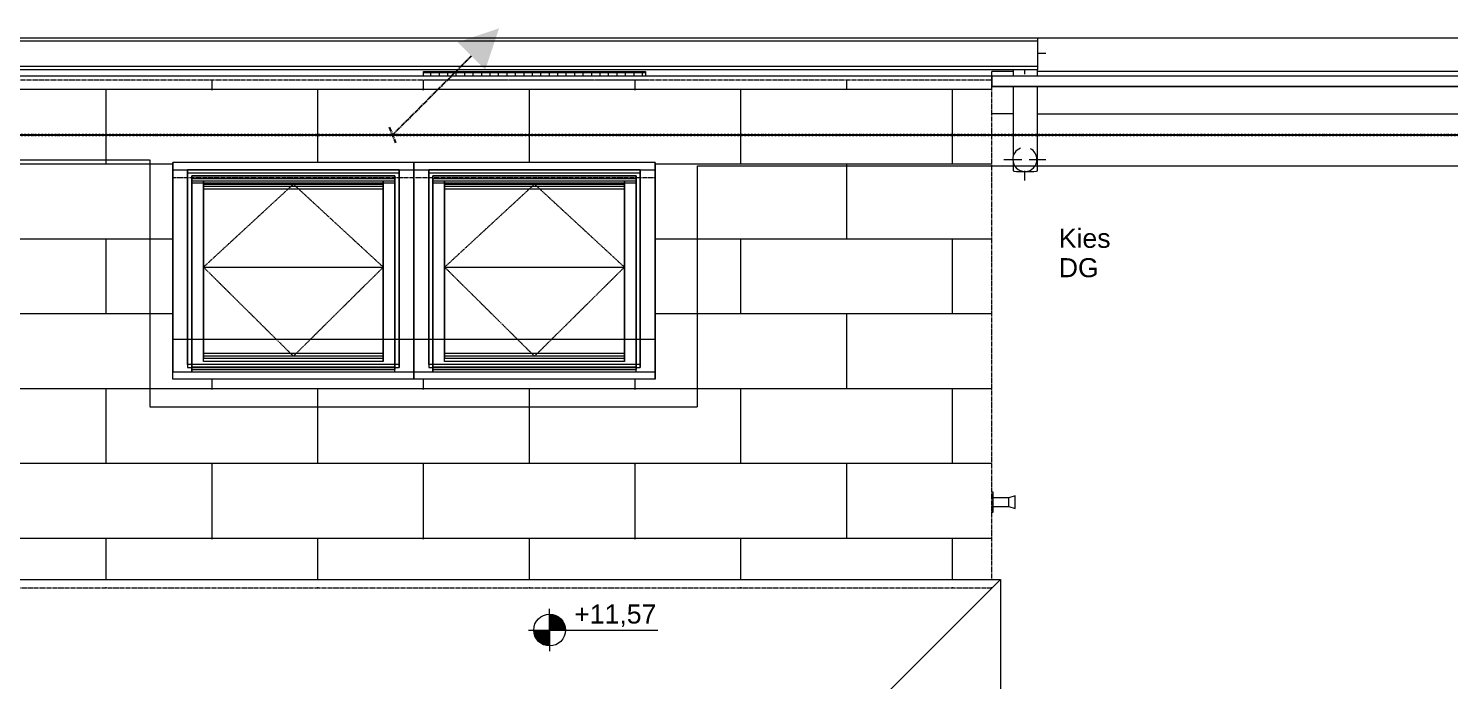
# Model space of a CAD drawing. Header units: millimetres. Extents: x -16605 to 28644, y -13270 to 28283.
# Drawn here: x 15017 to 21735, y 12871 to 15953 of the extents above; entities that cross this region are included whole.
import ezdxf
from ezdxf.enums import TextEntityAlignment as Align

# ---------------------------------------------------------------- set-up
doc = ezdxf.new("R2010")
doc.units = ezdxf.units.MM
for name, pattern in [('ACAD_ISO08W100', [36, 24, -3, 6, -3]), ('Strich Punkt Mittel', [0.015875, 0.00635, -0.004763, 0, -0.004763]), ('Verdeckt', [0.003, 0.002, -0.001]), ('Verdeckt Oben', [0.00225, 0.0015, -0.00075]), ('Verdeckt Unten', [0.005, 0.003, -0.002])]:
    doc.linetypes.add(name, pattern=pattern)
for name, color, linetype, lineweight in [('A-FLOR-HRAL', 11, 'Continuous', 5), ('A-ROOF-OTLN', 132, 'Continuous', 5), ('A-ROOF-PATT', 132, 'Continuous', 13), ('A_2D', 7, 'Continuous', 5), ('A_Dach', 7, 'Continuous', 13), ('A_Decken', 8, 'Continuous', 13), ('A_Fenster', 7, 'Continuous', 13), ('A_Gelaender', 7, 'Continuous', 13), ('A_Raeume', 7, 'Continuous', 13), ('A_Raster_', 1, 'Continuous', 9), ('A_Waende', 7, 'Continuous', 13), ('G-ANNO-DIMS_', 111, 'Continuous', 9), ('HT_E-Gesamt', 2, 'Continuous', 13), ('M-EQPM', 50, 'Continuous', 5), ('P-PIPE', 3, 'Continuous', 5), ('P-PIPE-CNTR', 3, 'Continuous', 5), ('Text', 250, 'Continuous', 9)]:
    doc.layers.add(name, color=color, linetype=linetype, lineweight=lineweight)
doc.layers.add('E_ERDUNG', color=150, linetype='ACAD_ISO08W100', true_color=0x0f87ff)
doc.styles.add('Arial_1', font='arial.ttf', dxfattribs={"height": 0.09})
doc.styles.add('ET_LEGENDE - Wohnung$0$ROMANS', font='romans.shx', dxfattribs={"width": 0.6})

# ---------------------------------------------------------------- blocks, each defined once
blk = doc.blocks.new('Geländer - Geländer-3410059-263_PP_DDS_BT1')
at = {"layer": 'A_Gelaender', "lineweight": 5}
for p, q in [((39.4427, 87.838), (39.4427, 87.858)), ((39.5434, 87.858), (39.4427, 87.858)), ((42.6827, 87.858), (39.6577, 87.858))]:
    blk.add_line(p, q, dxfattribs=at)
blk = doc.blocks.new('Typ des oberen Holms - Oberer Geländerholm_Innen_-3410094-263_PP_DDS_BT1')
at = {"layer": 'A_Gelaender', "lineweight": 5}
for p, q in [((39.4427, 87.788), (39.4427, 87.838)), ((39.4427, 87.838), (42.6827, 87.838)), ((42.6327, 87.788), (39.4427, 87.788))]:
    blk.add_line(p, q, dxfattribs=at)
blk = doc.blocks.new('Typ des oberen Holms - Oberer Geländerholm_Innen_-V4-263_PP_DDS_BT1')
at = {"layer": 'A_Gelaender', "lineweight": 5}
for p, q in [((39.4427, 87.838), (39.4427, 87.788)), ((39.4427, 87.838), (42.6827, 87.838)), ((39.4427, 87.788), (42.6327, 87.788))]:
    blk.add_line(p, q, dxfattribs=at)
blk = doc.blocks.new('Fens_Dach_1tlg1 - KF_1140X1400-V8-263_PP_DDS_BT1')
at = {"layer": 'A_Fenster'}
for p, q in [((37.8502, 87.4287), (36.7102, 87.4287)), ((36.7102, 87.4287), (36.7102, 86.4388)), ((36.7102, 87.3934), (36.7102, 87.4287)), ((37.8502, 86.4388), (37.8502, 87.4287)), ((37.8502, 87.4287), (37.8502, 87.3934)), ((36.7102, 86.4034), (36.7102, 87.3934)), ((36.7102, 87.3934), (36.7802, 87.3934)), ((36.7802, 87.3934), (37.7802, 87.3934)), ((36.7802, 86.4741), (36.7802, 87.3934)), ((36.7802, 87.3934), (36.7802, 87.3792)), ((37.7802, 87.3934), (36.7802, 87.3934)), ((36.7802, 87.3792), (36.7802, 86.46)), ((36.7802, 87.3792), (37.7802, 87.3792)), ((36.8002, 86.4741), (36.8002, 87.3651)), ((36.8002, 87.3651), (37.7602, 87.3651)), ((36.8002, 87.3297), (36.8002, 87.3651)), ((36.8002, 86.4741), (36.8002, 87.3651)), ((36.8002, 87.3651), (36.8002, 87.3403)), ((37.7602, 87.3651), (36.8002, 87.3651)), ((36.8002, 87.3403), (36.8002, 86.4741)), ((36.8552, 87.3403), (36.8002, 87.3403)), ((36.8552, 87.3258), (36.8552, 87.3403)), ((37.7052, 87.3403), (36.8552, 87.3403)), ((36.8552, 87.3403), (36.8552, 86.5271)), ((37.7052, 87.3403), (36.8552, 87.3403)), ((37.7602, 87.3403), (37.7052, 87.3403)), ((37.7052, 87.3403), (37.7052, 87.3258)), ((37.7052, 86.5271), (37.7052, 87.3403)), ((37.7602, 87.3651), (37.7602, 86.4741)), ((37.7602, 87.3651), (37.7602, 87.3297)), ((37.7602, 87.3651), (37.7602, 86.4741)), ((37.7602, 87.3403), (37.7602, 87.3651)), ((37.7602, 86.4741), (37.7602, 87.3403)), ((37.7802, 87.3934), (37.8502, 87.3934)), ((37.7802, 87.3934), (37.7802, 86.4741)), ((37.7802, 87.3792), (37.7802, 87.3934)), ((37.7802, 86.46), (37.7802, 87.3792)), ((37.8502, 87.3934), (37.8502, 86.4034)), ((37.7602, 87.3297), (36.8002, 87.3297)), ((36.8002, 87.3297), (36.8002, 86.4741)), ((36.8552, 86.5127), (36.8552, 87.3258)), ((36.8552, 87.3258), (36.8552, 87.3159)), ((36.8552, 87.3258), (37.7052, 87.3258)), ((36.8552, 87.3014), (36.8552, 87.3258)), ((36.8552, 87.3159), (36.8552, 86.5028)), ((36.8552, 87.3159), (37.7052, 87.3159)), ((36.8552, 86.5028), (36.8552, 87.3014)), ((37.7052, 87.3014), (36.8552, 87.3014)), ((37.7052, 87.3159), (37.7052, 87.3258)), ((37.7052, 87.3258), (37.7052, 86.5127)), ((37.7052, 87.3258), (37.7052, 87.3014)), ((37.7052, 86.5028), (37.7052, 87.3159)), ((37.7052, 87.3014), (37.7052, 86.5028)), ((37.7602, 86.4741), (37.7602, 87.3297)), ((37.7802, 86.4741), (36.7802, 86.4741)), ((36.7802, 86.4741), (36.7802, 86.46)), ((37.7602, 86.4741), (36.8002, 86.4741)), ((36.8002, 86.4741), (36.8002, 86.46)), ((36.8002, 86.46), (36.8002, 86.4741)), ((37.7602, 86.4741), (36.8002, 86.4741)), ((36.8002, 86.4741), (36.8002, 86.46)), ((36.8002, 86.4741), (36.8002, 86.46)), ((36.8552, 86.4883), (36.8552, 86.5271)), ((36.8552, 86.5271), (37.7052, 86.5271)), ((36.8552, 86.5028), (36.8552, 86.5127)), ((37.7052, 86.5127), (36.8552, 86.5127)), ((36.8552, 86.5028), (37.7052, 86.5028)), ((36.8552, 86.4883), (36.8552, 86.5028)), ((37.7052, 86.4883), (36.8552, 86.4883)), ((37.7052, 86.4883), (37.7052, 86.5271)), ((37.7052, 86.5127), (37.7052, 86.5028)), ((37.7052, 86.5028), (37.7052, 86.4883)), ((37.7602, 86.46), (37.7602, 86.4741)), ((37.7602, 86.46), (37.7602, 86.4741)), ((37.7602, 86.4741), (37.7602, 86.46)), ((37.7602, 86.46), (37.7602, 86.4741)), ((37.7802, 86.4741), (37.7802, 86.46)), ((36.7102, 86.4388), (37.8502, 86.4388)), ((36.7102, 86.4034), (36.7102, 86.4388)), ((37.8502, 86.4034), (36.7102, 86.4034)), ((36.7802, 86.46), (37.7802, 86.46)), ((36.8002, 86.46), (36.8002, 86.4494)), ((36.8002, 86.4388), (36.8002, 86.46)), ((36.8002, 86.46), (36.8002, 86.4494)), ((36.8002, 86.46), (36.8002, 86.4494)), ((36.8002, 86.4494), (36.8002, 86.4388)), ((36.8002, 86.4494), (37.7602, 86.4494)), ((36.8002, 86.4388), (37.7602, 86.4388)), ((37.7602, 86.4494), (37.7602, 86.46)), ((37.7602, 86.4388), (37.7602, 86.46)), ((37.7602, 86.46), (37.7602, 86.4494)), ((37.7602, 86.4494), (37.7602, 86.46)), ((37.7602, 86.4388), (37.7602, 86.4494)), ((37.8502, 86.4034), (37.8502, 86.4388))]:
    blk.add_line(p, q, dxfattribs=at)
at = {"layer": 'A_Fenster', "linetype": 'Verdeckt', "lineweight": 5}
for p, q in [((36.8002, 86.4741), (36.8002, 87.3523)), ((36.8002, 87.3523), (37.7602, 87.3523)), ((37.7602, 87.3523), (37.7602, 86.4741)), ((36.8552, 86.9334), (37.2802, 87.3258)), ((37.7052, 86.9334), (37.2802, 87.3258)), ((36.8552, 86.9334), (37.7052, 86.9334)), ((37.2655, 86.5271), (36.8552, 86.9334)), ((37.2948, 86.5271), (37.7052, 86.9334)), ((36.8002, 86.4614), (36.8002, 86.4741)), ((37.2802, 86.5127), (37.2655, 86.5271)), ((37.2802, 86.5127), (37.2948, 86.5271)), ((37.7602, 86.4741), (37.7602, 86.4614)), ((37.7602, 86.4614), (36.8002, 86.4614))]:
    blk.add_line(p, q, dxfattribs=at)
blk = doc.blocks.new('Fens_Dach_1tlg1 - KF_1140X1400-V13-263_PP_DDS_BT1')
at = {"layer": 'A_Fenster'}
for p, q in [((36.7102, 87.4287), (35.5702, 87.4287)), ((35.5702, 87.4287), (35.5702, 86.4388)), ((35.5702, 87.3934), (35.5702, 87.4287)), ((36.7102, 86.4388), (36.7102, 87.4287)), ((36.7102, 87.4287), (36.7102, 87.3934)), ((35.5702, 86.4034), (35.5702, 87.3934)), ((35.5702, 87.3934), (35.6402, 87.3934)), ((35.6402, 87.3934), (36.6402, 87.3934)), ((35.6402, 86.4741), (35.6402, 87.3934)), ((35.6402, 87.3934), (35.6402, 87.3792)), ((36.6402, 87.3934), (35.6402, 87.3934)), ((35.6402, 87.3792), (35.6402, 86.46)), ((35.6402, 87.3792), (36.6402, 87.3792)), ((35.6602, 86.4741), (35.6602, 87.3651)), ((35.6602, 87.3651), (36.6202, 87.3651)), ((35.6602, 87.3297), (35.6602, 87.3651)), ((35.6602, 86.4741), (35.6602, 87.3651)), ((35.6602, 87.3651), (35.6602, 87.3403)), ((36.6202, 87.3651), (35.6602, 87.3651)), ((35.6602, 87.3403), (35.6602, 86.4741)), ((35.7152, 87.3403), (35.6602, 87.3403)), ((35.7152, 87.3258), (35.7152, 87.3403)), ((36.5652, 87.3403), (35.7152, 87.3403)), ((35.7152, 87.3403), (35.7152, 86.5271)), ((36.5652, 87.3403), (35.7152, 87.3403)), ((36.6202, 87.3403), (36.5652, 87.3403)), ((36.5652, 87.3403), (36.5652, 87.3258)), ((36.5652, 86.5271), (36.5652, 87.3403)), ((36.6202, 87.3651), (36.6202, 86.4741)), ((36.6202, 87.3651), (36.6202, 87.3297)), ((36.6202, 87.3651), (36.6202, 86.4741)), ((36.6202, 87.3403), (36.6202, 87.3651)), ((36.6202, 86.4741), (36.6202, 87.3403)), ((36.6402, 87.3934), (36.7102, 87.3934)), ((36.6402, 87.3934), (36.6402, 86.4741)), ((36.6402, 87.3792), (36.6402, 87.3934)), ((36.6402, 86.46), (36.6402, 87.3792)), ((36.7102, 87.3934), (36.7102, 86.4034)), ((36.6202, 87.3297), (35.6602, 87.3297)), ((35.6602, 87.3297), (35.6602, 86.4741)), ((35.7152, 86.5127), (35.7152, 87.3258)), ((35.7152, 87.3258), (35.7152, 87.3159)), ((35.7152, 87.3258), (36.5652, 87.3258)), ((35.7152, 87.3014), (35.7152, 87.3258)), ((35.7152, 87.3159), (35.7152, 86.5028)), ((35.7152, 87.3159), (36.5652, 87.3159)), ((35.7152, 86.5028), (35.7152, 87.3014)), ((36.5652, 87.3014), (35.7152, 87.3014)), ((36.5652, 87.3159), (36.5652, 87.3258)), ((36.5652, 87.3258), (36.5652, 86.5127)), ((36.5652, 87.3258), (36.5652, 87.3014)), ((36.5652, 86.5028), (36.5652, 87.3159)), ((36.5652, 87.3014), (36.5652, 86.5028)), ((36.6202, 86.4741), (36.6202, 87.3297)), ((36.6402, 86.4741), (35.6402, 86.4741)), ((35.6402, 86.4741), (35.6402, 86.46)), ((36.6202, 86.4741), (35.6602, 86.4741)), ((35.6602, 86.4741), (35.6602, 86.46)), ((35.6602, 86.46), (35.6602, 86.4741)), ((36.6202, 86.4741), (35.6602, 86.4741)), ((35.6602, 86.4741), (35.6602, 86.46)), ((35.6602, 86.4741), (35.6602, 86.46)), ((35.7152, 86.4883), (35.7152, 86.5271)), ((35.7152, 86.5271), (36.5652, 86.5271)), ((35.7152, 86.5028), (35.7152, 86.5127)), ((36.5652, 86.5127), (35.7152, 86.5127)), ((35.7152, 86.5028), (36.5652, 86.5028)), ((35.7152, 86.4883), (35.7152, 86.5028)), ((36.5652, 86.4883), (35.7152, 86.4883)), ((36.5652, 86.4883), (36.5652, 86.5271)), ((36.5652, 86.5127), (36.5652, 86.5028)), ((36.5652, 86.5028), (36.5652, 86.4883)), ((36.6202, 86.46), (36.6202, 86.4741)), ((36.6202, 86.46), (36.6202, 86.4741)), ((36.6202, 86.4741), (36.6202, 86.46)), ((36.6202, 86.46), (36.6202, 86.4741)), ((36.6402, 86.4741), (36.6402, 86.46)), ((35.5702, 86.4388), (36.7102, 86.4388)), ((35.5702, 86.4034), (35.5702, 86.4388)), ((36.7102, 86.4034), (35.5702, 86.4034)), ((35.6402, 86.46), (36.6402, 86.46)), ((35.6602, 86.46), (35.6602, 86.4494)), ((35.6602, 86.4388), (35.6602, 86.46)), ((35.6602, 86.46), (35.6602, 86.4494)), ((35.6602, 86.46), (35.6602, 86.4494)), ((35.6602, 86.4494), (35.6602, 86.4388)), ((35.6602, 86.4494), (36.6202, 86.4494)), ((35.6602, 86.4388), (36.6202, 86.4388)), ((36.6202, 86.4494), (36.6202, 86.46)), ((36.6202, 86.4388), (36.6202, 86.46)), ((36.6202, 86.46), (36.6202, 86.4494)), ((36.6202, 86.4494), (36.6202, 86.46)), ((36.6202, 86.4388), (36.6202, 86.4494)), ((36.7102, 86.4034), (36.7102, 86.4388))]:
    blk.add_line(p, q, dxfattribs=at)
at = {"layer": 'A_Fenster', "linetype": 'Verdeckt', "lineweight": 5}
for p, q in [((35.6602, 86.4741), (35.6602, 87.3523)), ((35.6602, 87.3523), (36.6202, 87.3523)), ((36.6202, 87.3523), (36.6202, 86.4741)), ((35.7152, 86.9334), (36.1402, 87.3258)), ((36.5652, 86.9334), (36.1402, 87.3258)), ((35.7152, 86.9334), (36.5652, 86.9334)), ((36.1255, 86.5271), (35.7152, 86.9334)), ((36.1548, 86.5271), (36.5652, 86.9334)), ((35.6602, 86.4614), (35.6602, 86.4741)), ((36.1402, 86.5127), (36.1255, 86.5271)), ((36.1402, 86.5127), (36.1548, 86.5271)), ((36.6202, 86.4741), (36.6202, 86.4614)), ((36.6202, 86.4614), (35.6602, 86.4614))]:
    blk.add_line(p, q, dxfattribs=at)
blk = doc.blocks.new('Fens_1tlg_OL - DF_OL_DK_1120x2400-10146559-263_PP_DDS_BT1')
at = {"layer": 'A_Fenster', "linetype": 'Verdeckt Oben', "lineweight": 5}
blk.add_line((-0.525, -0.26), (0.525, -0.26), dxfattribs=at)
blk = doc.blocks.new('Basiswand _ Attika_BLE_0340_0100 - ___-7444921-263_PP_DDS_BT1')
at = {"layer": 'A_Waende'}
for p, q in [((38.9627, 84.938), (39.4827, 85.458)), ((39.4827, 85.458), (39.4827, 73.698))]:
    blk.add_line(p, q, dxfattribs=at)
blk = doc.blocks.new('Basiswand _ Attika_BLE_0340_0100 - ___-7444952-263_PP_DDS_BT1')
at = {"layer": 'A_Waende'}
for p, q in [((10.8427, 85.458), (39.4827, 85.458)), ((39.4827, 85.458), (38.9627, 84.938))]:
    blk.add_line(p, q, dxfattribs=at)
blk = doc.blocks.new('HLS_Rigol - 20x8cm-V26-263_PP_DDS_BT1')
at = {"layer": 'M-EQPM'}
h = blk.add_hatch(dxfattribs=at)
h.set_pattern_fill('FP_22', color=256, style=0, pattern_type=2)
h.set_pattern_definition([(270, (0, 0.6096), (0.04, 0), [])])
h.paths.add_polyline_path([(1.05, 0.08), (1.05, 0.095), (0, 0.095), (0, 0.08), (0.9985, 0.08)])
for p, q in [((0, 0.097), (0, 0.1)), ((0, 0.1), (1.05, 0.1)), ((0, 0.1), (1.05, 0.1)), ((0, 0.097), (1.05, 0.097)), ((0, 0.08), (0, 0.095)), ((0, 0.095), (1.05, 0.095)), ((1.05, 0.1), (1.05, 0.097)), ((1.05, 0.095), (1.05, 0.08))]:
    blk.add_line(p, q, dxfattribs=at)
blk = doc.blocks.new('Kemperventil - Standard-V28-263_PP_DDS_BT1')
at = {"layer": 'HT_E-Gesamt'}
for p, q in [((0.095, 0.19), (0.105, 0.16)), ((0.125, 0.19), (0.095, 0.19)), ((0.105, 0.16), (0.105, 0.085)), ((0.125, 0.16), (0.105, 0.16)), ((0.155, 0.19), (0.125, 0.19)), ((0.145, 0.16), (0.125, 0.16)), ((0.145, 0.16), (0.155, 0.19)), ((0.145, 0.085), (0.145, 0.16)), ((0.0775, 0.085), (0.0775, 0.08)), ((0.125, 0.085), (0.0775, 0.085)), ((0.1725, 0.085), (0.125, 0.085)), ((0.1725, 0.08), (0.1725, 0.085))]:
    blk.add_line(p, q, dxfattribs=at)
blk = doc.blocks.new('Höhenkoten - 018-55641-263_PP_DDS_BT1')
at = {"layer": 'G-ANNO-DIMS_'}
h = blk.add_hatch(color=256, dxfattribs=at)
edge = h.paths.add_edge_path()
edge.add_line((0, 0), (0, 0.0015))
edge.add_arc((0, 0), 0.0015, 0, 90, ccw=False)
edge.add_line((0.0015, 0), (0, 0))
h = blk.add_hatch(color=256, dxfattribs=at)
edge = h.paths.add_edge_path()
edge.add_line((0, 0), (0, -0.0015))
edge.add_arc((0, 0), 0.0015, 180, 270, ccw=False)
edge.add_line((-0.0015, 0), (0, 0))
for p, q in [((0, 0), (0, 0.002)), ((-0.002, 0), (0.01024, 0)), ((0, 0), (0, -0.002))]:
    blk.add_line(p, q, dxfattribs=at)
blk.add_circle((0, 0), 0.0015, dxfattribs=at)
blk = doc.blocks.new('645645654')
at = {"layer": 'A-ROOF-PATT', "lineweight": 5, "true_color": 0x636466}
h = blk.add_hatch(dxfattribs=at)
h.set_pattern_fill('FP_20', color=251, style=0, pattern_type=2)
h.set_pattern_definition([(180, (16.883, 43.595), (-1, -0.70711), [1, 0]), (180, (16.883, 43.241), (-1, -0.70711), [1, 0]), (270, (16.383, 43.948), (1, -0.70711), [0.35355, -0.35355]), (270, (15.883, 43.595), (1, -0.70711), [0.35355, -0.35355])])
h.paths.add_polyline_path([(39.4427, 85.418), (39.4427, 85.4208), (27.9077, 85.4208), (27.9077, 85.418), (39.3235, 85.418)])
h.paths.add_polyline_path([(30.4858, 85.458), (39.4427, 85.458), (39.4427, 87.818), (27.9077, 87.818), (27.9077, 85.458), (30.1925, 85.458)])
h.paths.add_polyline_path([(37.8502, 86.4034), (35.5702, 86.4034), (35.5702, 87.4287), (37.8502, 87.4287), (37.8502, 86.4388)])
h.paths.add_polyline_path([(30.8393, 86.4034), (29.0227, 86.4034), (29.0227, 87.4287), (31.3027, 87.4287), (31.3027, 86.4034), (31.1175, 86.4034)])
h.paths.add_polyline_path([(33.6674, 86.4034), (33.3777, 86.4034), (33.3777, 87.4287), (34.5177, 87.4287), (34.5177, 86.4034), (34.3744, 86.4034)])
at = {"layer": 'A-ROOF-OTLN', "color": 251, "true_color": 0x636466}
for p, q in [((39.6577, 88.018), (39.6577, 87.868)), ((27.9077, 88.003), (39.6577, 88.003)), ((27.9077, 87.883), (39.6577, 87.883)), ((27.9077, 87.868), (39.6577, 87.868))]:
    blk.add_line(p, q, dxfattribs=at)
at = {"layer": 'A_2D', "color": 251, "true_color": 0x636466}
blk.add_line((25.5977, 88.018), (42.6827, 88.018), dxfattribs=at)
at = {"layer": 'A_2D', "color": 251, "linetype": 'Verdeckt', "lineweight": 13, "true_color": 0x636466}
for p, q in [((34.6513, 87.4406), (35.4613, 87.4406)), ((35.4613, 87.4406), (35.4613, 86.2731)), ((38.0501, 86.2731), (38.0501, 87.4118)), ((38.0501, 87.4118), (42.2913, 87.4118)), ((35.4613, 86.2731), (38.0501, 86.2731))]:
    blk.add_line(p, q, dxfattribs=at)
at = {"layer": 'A_Dach', "color": 251, "linetype": 'Verdeckt Unten', "true_color": 0x636466}
for p, q in [((39.4427, 87.818), (27.9077, 87.818)), ((39.4427, 85.458), (39.4427, 87.788)), ((35.5702, 86.4034), (35.5702, 87.3934)), ((35.5702, 87.3934), (37.8502, 87.3934)), ((35.5702, 87.358), (37.8502, 87.358)), ((37.8502, 87.3934), (37.8502, 86.4034)), ((37.8502, 86.4034), (35.5702, 86.4034)), ((27.9077, 85.418), (39.4427, 85.418)), ((39.4427, 85.418), (39.4427, 85.4208))]:
    blk.add_line(p, q, dxfattribs=at)
at = {"layer": 'A_Decken', "color": 251, "true_color": 0x636466}
for p, q in [((36.7552, 87.855), (36.7552, 87.853)), ((37.8052, 87.853), (37.8052, 87.855))]:
    blk.add_line(p, q, dxfattribs=at)
at = {"layer": 'A_Raeume', "color": 251, "linetype": 'Verdeckt', "true_color": 0x636466}
for p, q in [((35.5702, 86.5927), (35.6402, 86.5927)), ((35.6402, 86.5927), (35.6602, 86.5927)), ((35.6602, 86.5927), (36.6202, 86.5927)), ((36.6202, 86.5927), (36.6402, 86.5927)), ((36.6402, 86.5927), (36.7802, 86.5927)), ((36.7802, 86.5927), (36.8002, 86.5927)), ((36.8002, 86.5927), (37.7602, 86.5927)), ((37.7602, 86.5927), (37.7802, 86.5927)), ((37.7802, 86.5927), (37.8502, 86.5927))]:
    blk.add_line(p, q, dxfattribs=at)
at = {"layer": 'A_Raster_', "color": 251, "linetype": 'Strich Punkt Mittel', "lineweight": 35, "true_color": 0x636466}
blk.add_line((48.1518, 87.558), (4.7026, 87.558), dxfattribs=at)
at = {"layer": 'A_Waende', "color": 251, "true_color": 0x636466}
for p, q in [((10.8827, 87.838), (39.4427, 87.838)), ((39.5434, 87.658), (39.4427, 87.658)), ((39.6577, 87.658), (42.6327, 87.658))]:
    blk.add_line(p, q, dxfattribs=at)
at = {"layer": 'P-PIPE', "color": 251, "true_color": 0x636466}
for p, q in [((39.5434, 87.868), (39.5434, 87.838)), ((39.6577, 87.838), (39.6577, 87.868)), ((39.5434, 87.788), (39.5434, 87.4587)), ((39.6577, 87.3883), (39.6577, 87.788)), ((39.5434, 87.4264), (39.5434, 87.3883))]:
    blk.add_line(p, q, dxfattribs=at)
for start, end in [(111.88672, 180), (0, 62.93079), (180, 270), (273.67687, 0), (270, 271.5022)]:
    blk.add_arc((39.598, 87.4425), 0.0571, start, end, dxfattribs=at)
for major_axis, start_param, end_param in [((0.0572, 0), 3.141593, 4.659906), ((0.0571, 0), 4.675592, 4.712389), ((0.0571, 0), 4.712389, 6.283185)]:
    blk.add_ellipse((39.6005, 87.3883), major_axis=major_axis, ratio=0.049938, start_param=start_param, end_param=end_param, dxfattribs=at)
at = {"layer": 'P-PIPE-CNTR', "color": 251, "true_color": 0x636466}
for p, q in [((39.6577, 87.9455), (39.698, 87.9455)), ((39.598, 87.8455), (39.598, 87.868)), ((39.498, 87.4425), (39.5832, 87.4425)), ((39.6178, 87.4425), (39.698, 87.4425)), ((39.598, 87.3425), (39.598, 87.3895))]:
    blk.add_line(p, q, dxfattribs=at)
at = {"layer": 'A-FLOR-HRAL', "color": 251, "true_color": 0x636466}
blk.add_blockref('Geländer - Geländer-3410059-263_PP_DDS_BT1', (0, 0), dxfattribs=at)
at = {"layer": 'A_Fenster', "color": 251, "linetype": 'Verdeckt Oben', "lineweight": 5, "true_color": 0x636466, "rotation": 180}
blk.add_blockref('Fens_1tlg_OL - DF_OL_DK_1120x2400-10146559-263_PP_DDS_BT1', (37.2802, 87.558), dxfattribs=at)
at = {"layer": 'A_Fenster', "color": 251, "true_color": 0x636466}
for name in ['Fens_Dach_1tlg1 - KF_1140X1400-V13-263_PP_DDS_BT1', 'Fens_Dach_1tlg1 - KF_1140X1400-V8-263_PP_DDS_BT1']:
    blk.add_blockref(name, (0, 0), dxfattribs=at)
at = {"layer": 'A_Gelaender', "color": 251, "lineweight": 5, "true_color": 0x636466}
for name in ['Typ des oberen Holms - Oberer Geländerholm_Innen_-3410094-263_PP_DDS_BT1', 'Typ des oberen Holms - Oberer Geländerholm_Innen_-V4-263_PP_DDS_BT1']:
    blk.add_blockref(name, (0, 0), dxfattribs=at)
at = {"layer": 'A_Waende', "color": 251, "true_color": 0x636466}
for name in ['Basiswand _ Attika_BLE_0340_0100 - ___-7444952-263_PP_DDS_BT1', 'Basiswand _ Attika_BLE_0340_0100 - ___-7444921-263_PP_DDS_BT1']:
    blk.add_blockref(name, (0, 0), dxfattribs=at)
at = {"layer": 'G-ANNO-DIMS_', "color": 251, "true_color": 0x636466, "xscale": 49.99999999999998, "yscale": 49.99999999999998, "zscale": 49.99999999999998}
blk.add_blockref('Höhenkoten - 018-55641-263_PP_DDS_BT1', (37.3513, 85.218), dxfattribs=at)
at = {"layer": 'HT_E-Gesamt', "color": 251, "true_color": 0x636466, "rotation": 269.9999999999999}
blk.add_blockref('Kemperventil - Standard-V28-263_PP_DDS_BT1', (39.3627, 85.9477), dxfattribs=at)
at = {"layer": 'M-EQPM', "color": 251, "true_color": 0x636466}
blk.add_blockref('HLS_Rigol - 20x8cm-V26-263_PP_DDS_BT1', (36.7552, 87.758), dxfattribs=at)
at = {"layer": 'G-ANNO-DIMS_', "color": 251, "true_color": 0x636466, "insert": (37.468, 85.3391), "char_height": 0.09, "width": 0.463866, "attachment_point": 1, "line_spacing_factor": 0.941778, "style": 'Arial_1'}
blk.add_mtext('+11,57', dxfattribs=at)
at = {"layer": 'Text', "color": 251, "true_color": 0x636466, "char_height": 0.09, "attachment_point": 1, "style": 'Arial_1'}
for s, insert, width in [('Kies', (39.7586, 87.1149), 0.280591), ('DG', (39.7586, 86.976), 0.224472)]:
    blk.add_mtext(s, dxfattribs=dict(at, insert=insert, width=width))
blk = doc.blocks.new('*U98')
for p, q in [((0, 0), (445.2, 445.2)), ((47.5, 0), (-47.5, 0)), ((-17.9, 44), (17.9, -44))]:
    blk.add_line(p, q)
blk.add_solid([(367.9, 522.6), (599.9, 599.9), (522.6, 367.9)])
at = {"style": 'ET_LEGENDE - Wohnung$0$ROMANS', "width": 0.6, "flags": 1}
for tag, p in [('RAUMBUCHNUMMER', (0, -300)), ('ANLAGE', (0, -450))]:
    blk.add_attdef(tag, text='', height=100, dxfattribs=at).set_placement(p, align=Align.MIDDLE)
for tag, p in [('TEILANLAGE_NR', (0, -600)), ('KOMPONENTE', (0, -750)), ('KOMPONENTE_NR', (0, -900)), ('BEZEICHNUNG', (0, -1050)), ('TYP', (0, -1200)), ('HERSTELLER', (0, -1350)), ('MODEL', (0, -1500)), ('LEISTUNG_MAX', (0, -1650)), ('SPEZIFISCH_1', (0, -1800)), ('SPEZIFISCH_2', (0, -1950)), ('SPEZIFISCH_3', (0, -2100)), ('SPEZIFISCH_4', (0, -2250)), ('SPEZIFISCH_5', (0, -2400)), ('GEWERKE_CODE', (0, -2550)), ('LV_POS', (0, -2700)), ('ZAEHLER', (0, -2850)), ('PLATZHALTER_1', (0, -3000)), ('PLATZHALTER_2', (0, -3150)), ('PLATZHALTER_3', (0, -3300)), ('JOBLISTE_VDMA', (0, -3450)), ('ET_SPEZIFISCH_1', (0, -3600)), ('ET_SPEZIFISCH_2', (0, -3750)), ('ET_SPEZIFISCH_3', (0, -3900)), ('ET_SPEZIFISCH_4', (0, -4050)), ('ET_SPEZIFISCH_5', (0, -4200)), ('ET_SPEZIFISCH_6', (0, -4350)), ('ET_SPEZIFISCH_7', (0, -4500))]:
    blk.add_attdef(tag, text='', height=100, dxfattribs=at).set_placement(p, align=Align.MIDDLE_CENTER)

msp = doc.modelspace()

# ---------------------------------------------------------------- linework, layer by layer
at = {"color": 5}
msp.add_lwpolyline([(-11947.7, 15327.2), (-11947.7, 4735.9), (-11947.7, -1030.6), (-7187.2, -1030.6), (3012.6, -1030.6), (13012.6, -1030.6), (22532.3, -1030.6), (22532.7, -550.6), (22532.3, 9449.4), (22532.3, 15449.4), (18381, 15449.4), (8381, 15449.4), (-1947.7, 15449.4), (-11947.7, 15449.4), (-11947.7, 15327.2)], dxfattribs=at)

# ---------------------------------------------------------------- block references
at = {"xscale": 1000, "yscale": 1000, "zscale": 1000}
msp.add_blockref('645645654', (-19870.4, -72108.6), dxfattribs=at)
at = {"layer": 'E_ERDUNG', "xscale": 0.8398080000000001, "yscale": 0.8398080000000001, "zscale": 0.8398080000000001}
msp.add_blockref('*U98', (16738, 15449.4), dxfattribs=at)

doc.saveas('drawing.dxf')
